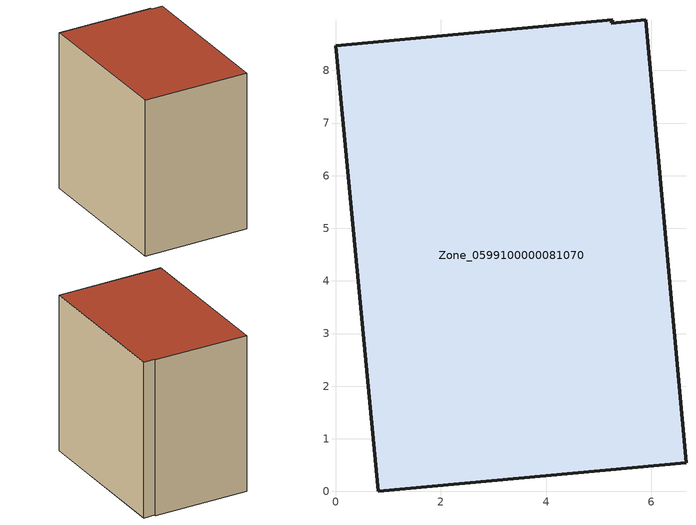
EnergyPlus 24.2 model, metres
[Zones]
Zone_0599100000081070
 floor ground (C_G): 5.89,8.96 6.66,0.54 0.81,0 0,8.47 5.27,8.96 5.24,8.9 z0
 wall outside (C_F): 0.81,0 6.66,0.54 5.89,8.96 5.24,8.9 5.27,8.96 0,8.47 0.81,0 z0:8.73
 roof outside (C_R): 6.66,0.54 5.89,8.96 5.24,8.9 5.27,8.96 0,8.47 0.81,0 z8.73
[BUILDING]
Pand.0599100000081070: North Axis=0; Terrain=City; Loads Convergence Tolerance Value=0.04; Temperature Convergence Tolerance Value=0.4; Solar Distribution=FullExterior; Maximum Number of Warmup Days=25; Minimum Number of Warmup Days=1
[Site:Location]
Rotterdam.The.Hague.AP_ZH_NLD Design_Conditions: Latitude=51.96; Longitude=4.45; Time Zone=1; Elevation=-4.5
[SITE:GROUNDTEMPERATURE:BUILDINGSURFACE]
18, 18, 18, 18, 18, 18, 18, 18, 18, 18, 18, 18
[MATERIAL] Thermal Absorptance=0.9; Solar Absorptance=0.7; Visible Absorptance=0.7
Name | Roughness | Thickness | Conductivity | Density | Specific Heat
G.TI.1946-1964 | MediumSmooth | 0.15 | 1 | 540 | 1210
F.TI.1946-1964 | Rough | 0.3 | 0.857143 | 1920 | 840
R.TI.1946-1964 | MediumRough | 0.2 | 0.277778 | 1500 | 1000
[CONSTRUCTION]
C_G: G.TI.1946-1964
C_F: F.TI.1946-1964
C_R: R.TI.1946-1964
[ZONE]
Zone_0599100000081070: Type=1; Multiplier=1; Ceiling Height=Autocalculate; Volume=Autocalculate; Floor Area=autocalculate; Part of Total Floor Area=Yes
[ZONEINFILTRATION:DESIGNFLOWRATE]
Infil_Zone_0599100000081070: Zone or ZoneList or Space or SpaceList=Zone_0599100000081070; Schedule=AlwaysOn; Design Flow Rate Calculation Method=Flow/Area; Flow Rate per Floor Area=0.003; Constant Term Coefficient=1; Temperature Term Coefficient=0; Velocity Term Coefficient=0; Velocity Squared Term Coefficient=0
[HVACTEMPLATE:ZONE:IDEALLOADSAIRSYSTEM]
Zone_0599100000081070: Maximum Heating Supply Air Temperature=50; Minimum Cooling Supply Air Temperature=13; Maximum Heating Supply Air Humidity Ratio=0.0156; Minimum Cooling Supply Air Humidity Ratio=0.0077; Heating Limit=NoLimit; Cooling Limit=NoLimit; Dehumidification Control Type=ConstantSensibleHeatRatio; Cooling Sensible Heat Ratio=0.7; Dehumidification Setpoint=60; Humidification Control Type=None; Humidification Setpoint=30; Outdoor Air Method=None; Outdoor Air Flow Rate per Person=0.00944; Outdoor Air Flow Rate per Zone Floor Area=0; Outdoor Air Flow Rate per Zone=0; Demand Controlled Ventilation Type=None; Outdoor Air Economizer Type=NoEconomizer; Heat Recovery Type=None; Sensible Heat Recovery Effectiveness=0.7; Latent Heat Recovery Effectiveness=0.65
[ZONECONTROL:THERMOSTAT]
ThermostatControl_Zone_0599100000081070: Zone or ZoneList=Zone_0599100000081070; Control Type Schedule=DualSetpointControlType; Control 1=Thermostat_Zone_0599100000081070; Temperature Difference Between Cutout And Setpoint=0
[THERMOSTATSETPOINT:DUALSETPOINT]
Thermostat_Zone_0599100000081070: Heating Setpoint Temperature Schedule=HeatingSetpoint_Zone_0599100000081070; Cooling Setpoint Temperature Schedule=CoolingSetpoint_Zone_0599100000081070
[SCHEDULE:COMPACT]
HeatingSetpoint_Zone_0599100000081070: Through: 12/31, For: AllDays, Until: 24:00, 21
CoolingSetpoint_Zone_0599100000081070: Through: 12/31, For: AllDays, Until: 24:00, 24
DualSetpointControlType: Through: 12/31, For: AllDays, Until: 24:00, 4
AlwaysOn: Through: 12/31, For: AllDays, Until: 24:00, 1
